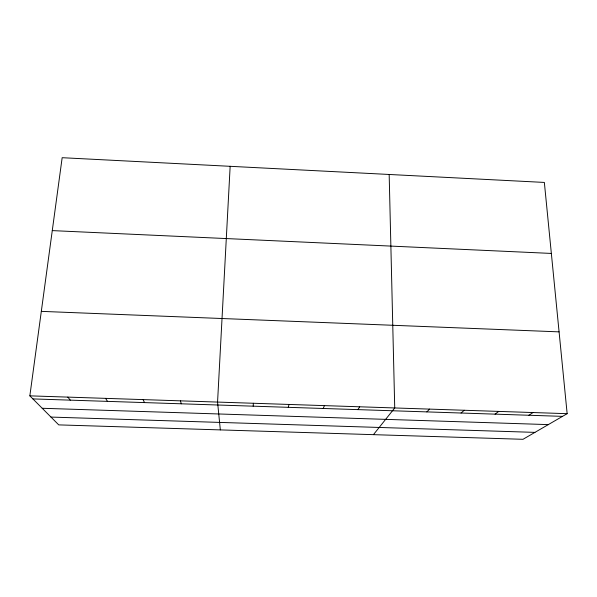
<?xml version="1.0" encoding="UTF-8"?>
<svg xmlns="http://www.w3.org/2000/svg" width="597" height="597" viewBox="0 0 597 597"><rect width="100%" height="100%" fill="white"/><g stroke="black" fill="none" stroke-linecap="round" stroke-linejoin="round"><path stroke-width="0.9" d="M230.158 166.317L217.562 402.079L220.338 429.9M253.158 406.169L253.382 403.266M29.85 395.848L62.163 157.698L544.352 182.428L567.15 413.676L523.002 439.302L58.745 424.885L29.85 395.848L567.15 413.676M288.269 407.326L289.008 404.453M323.201 408.482L324.44 405.624M357.939 409.624L359.678 406.796M373.446 434.653L394.729 407.96L389.169 174.473M426.862 411.893L429.586 409.109M461.048 413.02L464.257 410.266M495.047 414.139L498.741 411.408M528.875 415.258L533.039 412.542M42.215 408.273L548.322 424.609M50.969 417.072L534.934 432.377M32.895 398.915L562.516 416.363M41.312 311.365L559.083 331.865M52.275 230.606L551.352 253.434M67.819 397.109L70.304 400.147M105.579 398.363L107.505 401.371M143.116 399.609L144.496 402.587M180.443 400.848L181.272 403.803"/></g></svg>
